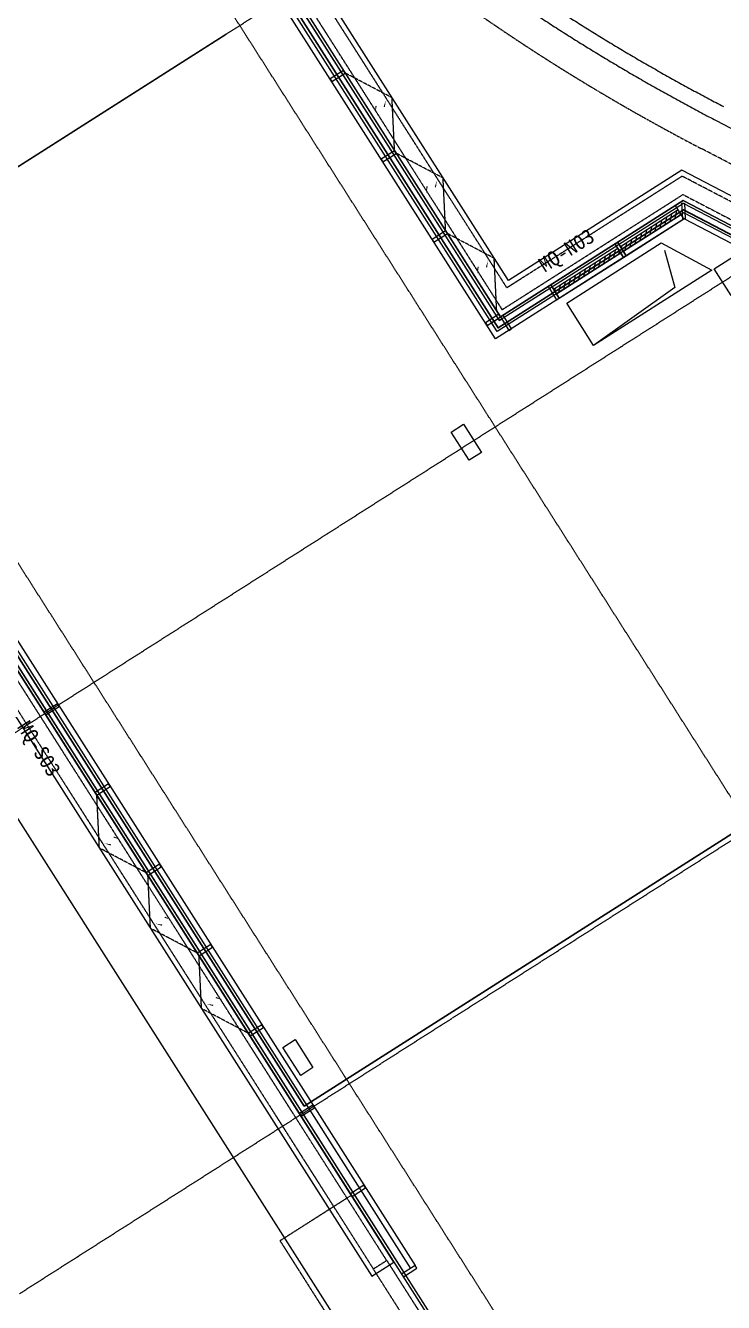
# Model space of a CAD drawing. Extents: x -46296 to 410892, y -132363 to 283170.
# Drawn here: x 87139 to 100346, y 77175 to 101332 of the extents above; entities that cross this region are included whole.
import ezdxf
from ezdxf.xclip import XClip

# ---------------------------------------------------------------- set-up
doc = ezdxf.new("R2010")
doc.units = 0
doc.header["$LTSCALE"] = 5
doc.header["$XCLIPFRAME"] = 2
for name, pattern in [('104 13#平面_t3$0$109 3#平面$0$DASH', [0.35, 0.25, -0.1]), ('104 13#平面_t3$0$ACAD_ISO05W100', [34, 24, -3, 0.5, -3, 0.5, -3]), ('104 13#平面_t3$0$DASH', [0.35, 0.25, -0.1]), ('104 13#平面_t3$0$DOTE', [2.4200000000000004, 2, -0.2, 0.02, -0.2]), ('13#楼幕墙$0$DASH', [0.35, 0.25, -0.1])]:
    doc.linetypes.add(name, pattern=pattern)
doc.layers.get('0').update_dxf_attribs({"linetype": 'CONTINUOUS'})
doc.layers.get('Defpoints').update_dxf_attribs({"linetype": 'CONTINUOUS'})
doc.layers.add('104 13#平面_t3$0$000套内', color=226, linetype='CONTINUOUS', lineweight=30, plot=False)
for name, color, linetype in [('104 13#平面_t3$0$02-TEXT_标注', 130, 'CONTINUOUS'), ('104 13#平面_t3$0$A-C_玻璃幕墙', 140, 'CONTINUOUS'), ('104 13#平面_t3$0$A-O_散水', 134, 'CONTINUOUS'), ('104 13#平面_t3$0$A-TECH_暖通', 6, 'CONTINUOUS'), ('104 13#平面_t3$0$A-TECH_结构', 21, 'CONTINUOUS'), ('104 13#平面_t3$0$A_AXIS-轴线', 36, '104 13#平面_t3$0$DOTE'), ('104 13#平面_t3$0$M-场地 车库入口', 41, 'CONTINUOUS'), ('104 13#平面_t3$0$M-绿化 首层轮廓', 197, 'CONTINUOUS'), ('13#楼幕墙$0$A-C_幕墙龙骨', 133, 'CONTINUOUS'), ('13#楼幕墙$0$A-C_玻璃幕墙', 140, 'CONTINUOUS'), ('13#楼幕墙$0$A-C_窗', 140, 'CONTINUOUS')]:
    doc.layers.add(name, color=color, linetype=linetype)
doc.styles.add('104 13#平面_t3$0$_TCH_AXIS', font='STXIHEI.TTF', dxfattribs={"width": 0.75})

# ---------------------------------------------------------------- blocks, each defined once
blk = doc.blocks.new('灭火器箱')
blk.add_lwpolyline([(0, 0), (787.5000000000073, 0), (787.5000000000073, -343.6163707387423), (0, -343.6163707387423)], close=True)
blk = doc.blocks.new('104 13#平面_t3$0$轴网')
at = {"layer": '104 13#平面_t3$0$A_AXIS-轴线', "linetype": '104 13#平面_t3$0$DOTE'}
for p, q in [((30500, -7400.98603368341), (30500, 24620.25062679139)), ((39500, -7400.98603368341), (39500, 24620.25062679139)), ((48500, -7400.98603368341), (48500, 24620.25062679139)), ((60408.42140219617, 9000), (-2925.01551574981, 9000)), ((60408.42140219617, 0), (-2925.01551574981, 0))]:
    blk.add_line(p, q, dxfattribs=at)
blk = doc.blocks.new('13#楼幕墙$0$A$C62EA228A')
at = {"linetype": '13#楼幕墙$0$DASH'}
blk.add_lwpolyline([(10.00000000001455, -300.0000000000146), (-860, -796.5212315030949), (-1729.999999999985, -299.9999999999782)], dxfattribs=at)
at = {"layer": '13#楼幕墙$0$A-C_玻璃幕墙', "color": 1}
blk.add_lwpolyline([(-888.629784368859, -674.3626249181325, 0, 25.00000000000001, 0), (-792.3107997117913, -580.0067186209344, 0, 0, 0), (-890.495198409073, -456.4310357286467, 25.00000000000001, 0, 0), (-785.7256440597121, -374.3626249181507, 0, 0, 0)], format="xyseb", dxfattribs=at)
blk = doc.blocks.new('*U274')
for points in [[(150.0005130732898, 150.2641038001748), (150.0005130732898, 200.2386218646861), (0.0005130732897669077, 200.2386218646861), (0.0005130732897669077, 0.2641038001238485), (150.0005130732898, 0.2641038001238485)], [(150.0005130732898, 0.2641038001747802), (200.0005130732898, 0.2641038001747802), (200.0005130732898, 150.2641038001748), (150.0005130732898, 150.2641038001748)]]:
    blk.add_lwpolyline(points)
blk = doc.blocks.new('*U282')
h = blk.add_hatch()
h.set_pattern_fill('ANSI31', color=256, scale=50)
h.set_pattern_definition([(45, (-55912.37598260486, 120006.798685315), (-56.1266007566822, 56.12660075668221), [])])
h.paths.add_polyline_path([(-1440, 100), (-7.275957614183426e-12, 100), (-7.275957614183426e-12, 200.0000000000146), (-1440, 200.0000000000146)])
for points in [[(-1440, 0), (0, 0), (-7.275957614183426e-12, 300.0000000000146), (-1440.000000000007, 300.0000000000146)], [(-1440, 100), (-7.275957614183426e-12, 100), (-7.275957614183426e-12, 200.0000000000146), (-1440, 200.0000000000146)]]:
    blk.add_lwpolyline(points, close=True)
blk = doc.blocks.new('*U283')
h = blk.add_hatch()
h.set_pattern_fill('ANSI31', color=256, scale=50)
h.set_pattern_definition([(45, (-55769.00810492719, 120006.798685315), (-56.1266007566822, 56.12660075668221), [])])
h.paths.add_polyline_path([(-1296.632122322336, 100), (-7.275957614183426e-12, 100), (-7.275957614183426e-12, 200.0000000000146), (-1296.632122322336, 200.0000000000146)])
for points in [[(-1296.632122322336, 0), (0, 0), (-7.275957614183426e-12, 300.0000000000146), (-1296.632122322344, 300.0000000000146)], [(-1296.632122322336, 100), (-7.275957614183426e-12, 100), (-7.275957614183426e-12, 200.0000000000146), (-1296.632122322336, 200.0000000000146)]]:
    blk.add_lwpolyline(points, close=True)
blk = doc.blocks.new('13#楼幕墙$0$A$C7A413A1D')
blk.add_lwpolyline([(-70, -300.0000000000001), (-10, -300), (-10, 0), (-70, -1.13686837721616e-13)], close=True)
blk = doc.blocks.new('13#楼幕墙')
at = {"layer": '13#楼幕墙$0$A-C_幕墙龙骨'}
blk.add_lwpolyline([(38112.50880853621, 14148.27766941615), (38087.49119146368, 14104.98657522795), (37827.74462633445, 14255.09227766316), (37852.76224340699, 14298.38337185137)], close=True, dxfattribs=at)
at = {"layer": '13#楼幕墙$0$A-C_玻璃幕墙'}
for p, q in [((43347.64985747007, 17266.08871423612), (37999.99999999986, 14184.52994616208)), ((37849.99999999986, 14271.13248654053), (37849.99999999989, 10149.99999999997)), ((37999.99999999986, 14184.52994616208), (37999.99999999989, 9999.99999999997)), ((38099.99999999986, 14126.79491924312), (38099.99999999986, 9899.99999999997)), ((37849.99999999989, 10149.99999999997), (12484.95170804351, 10149.99999999997)), ((37999.99999999989, 9999.99999999997), (12439.80683217361, 9999.99999999997)), ((38099.99999999986, 9899.99999999997), (12409.71024826034, 9899.99999999997)), ((21799.99999999999, -800.0000000000146), (52070.00000000648, -799.9999999999053)), ((21899.99999999999, -900.0000000000146), (52070.00000000648, -899.9999999999709)), ((22049.99999999999, -1050.000000000015), (52070.00000000648, -1049.999999999971))]:
    blk.add_line(p, q, dxfattribs=at)
for points in [[(4492.573473841197, 15499.99999999997), (-900.0000000001164, 15499.99999999997), (-900.0000000000563, -1700.000000000029), (22099.99999999999, -1700.000000000014), (22099.99999999999, -1100.000000000015), (58399.99999999991, -1099.999999999884), (58399.99999999987, 18959.89970710658), (53293.20742207248, 23245.00747574434), (37799.9999999998, 14299.99999999997), (37799.99999999986, 10199.99999999997), (12500.00000000015, 10199.99999999997), (4492.573473841061, 15500.00000000006)], [(58349.99999999994, 18936.58432419877), (53287.88754627193, 23184.20101709987), (37849.99999999986, 14271.13248654053)], [(58099.99999999993, 18820.00740966003), (53261.28816726919, 22880.16872387755), (38099.99999999986, 14126.79491924312)]]:
    blk.add_lwpolyline(points, dxfattribs=at)
at = {"layer": '13#楼幕墙$0$A-C_幕墙龙骨', "rotation": 90}
for p in [(37799.99999999997, 12839.99999999997), (37799.99999999997, 11339.99999999997), (37799.99999999997, 10269.97451806454)]:
    blk.add_blockref('13#楼幕墙$0$A$C7A413A1D', p, dxfattribs=at)
at = {"layer": '13#楼幕墙$0$A-C_幕墙龙骨'}
for p in [(32339.99999999996, 10199.99999999997), (34139.99999999996, 10199.99999999997), (35939.99999999996, 10199.99999999997), (37809.99999999989, 10200), (39540.00000000648, -800.0000000000146), (41340.00000000648, -800.0000000000146), (43140.00000000648, -800.0000000000146), (44940.00000000648, -800), (46740.00000000648, -799.9999999999854), (48540.00000000648, -799.9999999999709), (50340.00000000648, -799.9999999999563), (52140.00000000648, -799.9999999999418)]:
    blk.add_blockref('13#楼幕墙$0$A$C7A413A1D', p, dxfattribs=at)
at = {"layer": '13#楼幕墙$0$A-C_幕墙龙骨', "xscale": -1}
blk.add_blockref('*U274', (38000.00051307318, 9999.735896199854), dxfattribs=at)
at = {"layer": '13#楼幕墙$0$A-C_窗', "rotation": 90}
for name, p in [('*U283', (38100.0000000001, 14126.63212232233)), ('*U282', (38099.99999999985, 12769.99999999997))]:
    blk.add_blockref(name, p, dxfattribs=at)
at = {"layer": '13#楼幕墙$0$A-C_窗', "xscale": -1, "rotation": 180}
for p in [(34059.99999999992, 9899.999999999985), (35859.99999999992, 9899.999999999985), (37659.99999999992, 9899.999999999942)]:
    blk.add_blockref('13#楼幕墙$0$A$C62EA228A', p, dxfattribs=at)
at = {"layer": '13#楼幕墙$0$A-C_窗'}
for p in [(43060.00000000648, -799.9999999999854), (44860.00000000648, -799.9999999999709), (46660.00000000648, -799.9999999999709)]:
    blk.add_blockref('13#楼幕墙$0$A$C62EA228A', p, dxfattribs=at)
blk = doc.blocks.new('104 13#平面_t3$0$jtrsyt')
at = {"ltscale": 0.02}
blk.add_line((20030.20181816816, -12982.88335758448), (23630.20181822777, -12982.88335734606), dxfattribs=at)
for radius in [37982.64616975926, 38282.64616975926]:
    blk.add_arc((20030.20181697607, 25299.76281219721), radius, 239.9997640445846, 270, dxfattribs=at)
blk = doc.blocks.new('104 13#平面_t3$0$A$C0BB3323F')
at = {"layer": '104 13#平面_t3$0$M-绿化 首层轮廓'}
blk.add_line((61075.81574752927, -899.9016052484512), (24199.9999999702, -900), dxfattribs=at)
at = {"layer": 'Defpoints'}
blk.add_lwpolyline([(59299.9999999702, 600), (59299.9999999702, 20660), (54205.0000000298, 24935), (38699.9999999702, 16000), (38700, 11900), (13400, 11900), (5392.573474109173, 17199.99999976158), (-2.980232238769531e-08, 17200), (0, 0), (23000.0000000596, 0), (22999.9999999702, 600)], close=True, dxfattribs=at)
blk = doc.blocks.new('104 13#平面_t3')
blk.add_lwpolyline([(39200.00000000003, 14700.00000000009), (39800.00000000003, 14700.00000000009), (39800.00000000003, 14100.00000000009), (39200.00000000003, 14100.00000000009)], close=True)
at = {"layer": '104 13#平面_t3$0$000套内'}
blk.add_lwpolyline([(7100.000000003152, -1550.000000000497), (21949.99999999995, -1550.000000000005), (21950, -950.0000000000144), (48400.00000000652, -950), (48400.00000000652, 11049.99999999971), (53400.00000000652, 11049.99999999971), (53400.00000000652, 18099.99999999973), (58249.99999999994, 18099.99999999973), (58249.99999999995, 18889.98122512306), (53289.06962433707, 23052.69607363776), (37949.99999999994, 14213.31606116103), (37949.99999999986, 10049.99999999997), (12454.85512413024, 10049.99999999997), (4447.428597971112, 15350.00000000007), (4099.999999999926, 15350.00000000006), (4100.000000000031, 6299.999999999965), (7100.000000000027, 6299.999999999968), (7100.000000000029, -1550.000000000497)], dxfattribs=at)
at = {"layer": '104 13#平面_t3$0$A-C_玻璃幕墙', "linetype": '104 13#平面_t3$0$DASH'}
blk.add_lwpolyline([(57500, -1100), (57500, -2699.999999999993), (50300, -2699.999999999993), (50300, -1100)], dxfattribs=at)
at = {"layer": '104 13#平面_t3$0$A-O_散水', "linetype": '104 13#平面_t3$0$DASH'}
for p, q in [((51700.00000000648, -1200.000000000024), (56100.00000000648, -1200.000000000024)), ((56100.00000000648, -1500), (51700.00000000648, -1500.000000000002))]:
    blk.add_line(p, q, dxfattribs=at)
at = {"layer": '104 13#平面_t3$0$A-O_散水'}
blk.add_lwpolyline([(58899.99999999994, 13050), (58899.99999999994, 19193.16128273754), (53346.40618007796, 23853.07206218898), (37299.99999999994, 14588.94646279656), (37299.99999999994, 10700), (23299.99999999996, 10700), (23299.99999999996, 10200), (37799.99999999994, 10200), (37799.99999999994, 14300), (53293.20742207248, 23245.00747574434), (58399.99999999994, 18960), (58399.99999999994, 13049.99999999999)], dxfattribs=at)
at = {"layer": '104 13#平面_t3$0$A-O_散水', "linetype": '104 13#平面_t3$0$DASH'}
blk.add_lwpolyline([(58799.99999999994, 13050.00000000001), (58799.99999999994, 19146.52902619002), (53335.76642847686, 23731.45914490005), (37399.99999999995, 14531.15717023725), (37399.99999999994, 10600), (23299.99999999996, 10600), (23299.99999999996, 10300), (37699.99999999994, 10300), (37699.99999999994, 14357.78929255931), (53303.84717367357, 23366.62039303327), (58499.99999999994, 19006.63225654751), (58499.99999999994, 13049.99999999999)], dxfattribs=at)
at = {"layer": '104 13#平面_t3$0$A-O_散水', "linetype": '104 13#平面_t3$0$109 3#平面$0$DASH'}
blk.add_lwpolyline([(40688.89123956422, 18201.76378571909), (41139.45022006782, 17422.66391743918), (37157.38422603477, 15119.80690540026, -0.1001589099844963), (22540.06382443403, 10199.99999999998, -0.1001589099844963)], format="xyb", dxfattribs=at)
at = {"layer": '104 13#平面_t3$0$A-O_散水'}
blk.add_lwpolyline([(51800.00000000648, -1599.999999999999), (51800.00000000648, -1100), (22099.99999999994, -1100), (22099.99999999995, -1700), (5600.000000003158, -1700.000000000028), (5600.000000003158, -2200.000000000004), (22599.99999999995, -2200), (22599.99999999995, -1599.999999999996)], close=True, dxfattribs=at)
at = {"layer": '104 13#平面_t3$0$A-O_散水', "linetype": '104 13#平面_t3$0$DASH'}
blk.add_lwpolyline([(51700.00000000648, -1499.999999999999), (51700.00000000648, -1200), (22199.99999999995, -1200), (22199.99999999995, -1800), (5700.000000003158, -1800.000000000028), (5700.000000003158, -2100.000000000004), (22499.99999999995, -2100), (22499.99999999995, -1499.999999999996)], close=True, dxfattribs=at)
at = {"layer": '104 13#平面_t3$0$A-TECH_暖通', "linetype": '104 13#平面_t3$0$109 3#平面$0$DASH', "const_width": 30}
blk.add_lwpolyline([(30500.00000000648, 8699.99999999335), (30500.00000000676, 300)], dxfattribs=at)
at = {"layer": '104 13#平面_t3$0$A-TECH_结构'}
for points in [[(58349.99999999994, -1050), (58349.99999999994, 18936.58432419877), (53287.88754627193, 23184.20101709987), (37849.99999999986, 14271.13248654053), (37849.99999999994, 10150), (12484.95170804356, 10149.99999999993), (4477.525181884393, 15450.00000000007), (-850.0000000000618, 15450), (-850.0000000000618, -1649.999999999995), (22049.99999999996, -1650), (22049.99999999995, -1049.999999999996)], [(39199.99340415149, 11399.99968827202), (38250.1889465554, 11399.99967735299), (38250.37936750791, 13516.40466599289), (39200.3953622038, 14049.92339764492)]]:
    blk.add_lwpolyline(points, close=True, dxfattribs=at)
blk.add_lwpolyline([(38399.99999999987, 13497.31735019834), (39100.12828387367, 13281.43051431654), (39199.99340415149, 11399.99968827202)], dxfattribs=at)
for name, p in [('104 13#平面_t3$0$A$C0BB3323F', (-900.0000000000563, -1700.000000000029)), ('104 13#平面_t3$0$轴网', (0, 0))]:
    blk.add_blockref(name, p)
blk.add_blockref('13#楼幕墙', (0, 0), dxfattribs=at)
at = {"layer": '104 13#平面_t3$0$M-场地 车库入口', "ltscale": 200, "rotation": 30.04109946673724}
blk.add_blockref('104 13#平面_t3$0$jtrsyt', (13018.03124768117, 16850.51282216814), dxfattribs=at)
at = {"layer": '104 13#平面_t3$0$02-TEXT_标注', "linetype": '104 13#平面_t3$0$ACAD_ISO05W100', "style": '104 13#平面_t3$0$_TCH_AXIS'}
blk.add_text('MQ-N03', height=281.2499999999861, rotation=90, dxfattribs=at).set_placement((37545.1728552948, 11357.01457350125))
blk.add_text('MQ-S03', height=281.2499999999861, dxfattribs=at).set_placement((39426.79628654919, -1687.793203375797))

msp = doc.modelspace()

# ---------------------------------------------------------------- block references
ref = msp.add_blockref('104 13#平面_t3', (67222.11405089422, 122227.8635371368), dxfattribs=dict(rotation=302.4795617262711))
XClip(ref).set_block_clipping_path([(-10634.52120541842, -20285.23300327163), (73465.47879458155, 39114.76699672837)])
for p, xscale, yscale, zscale, rotation in [((95426.19540718307, 93787.42367275529, 3000), 0.8000000000000002, 0.8000000000000002, 0.8000000000000002, 302.4795617262711), ((92346.14090513092, 81469.49972538225, 3000), 0.7999999999999999, 0.7999999999999999, 0.7999999999999999, 122.479561726271)]:
    msp.add_blockref('灭火器箱', p, dxfattribs=dict(xscale=xscale, yscale=yscale, zscale=zscale, rotation=rotation))

doc.saveas('drawing.dxf')
